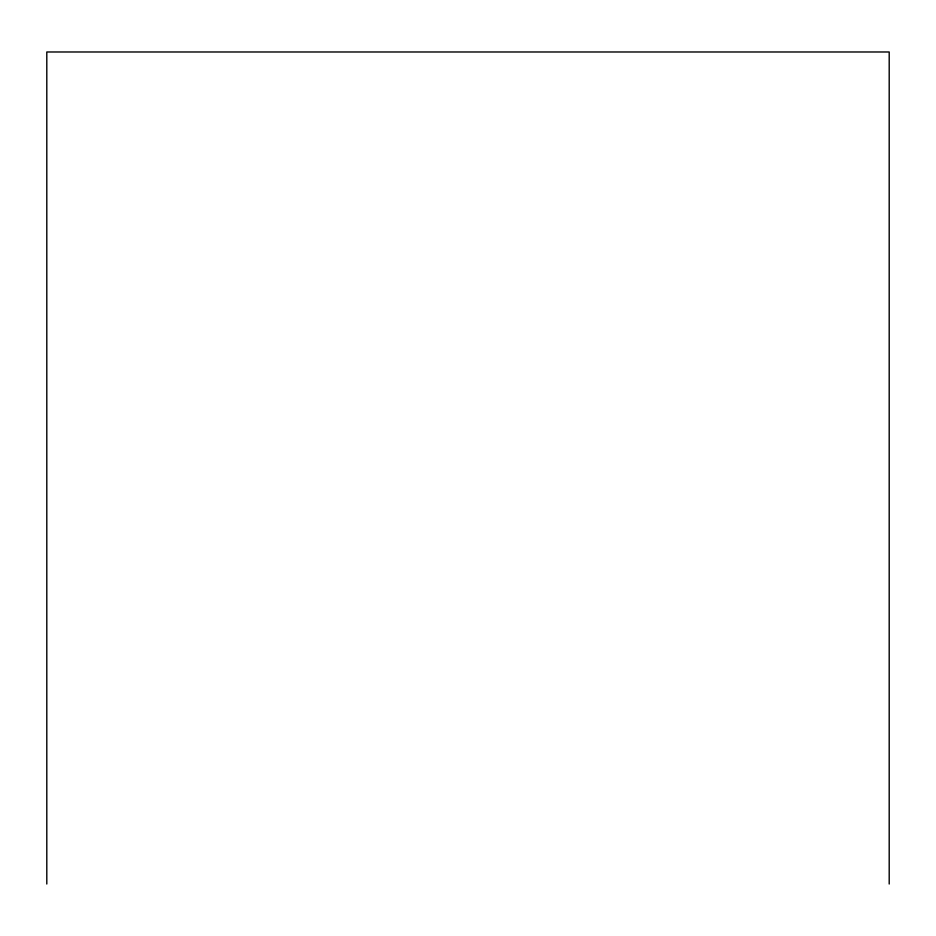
<?xml version="1.0" encoding="UTF-8"?>
<svg xmlns="http://www.w3.org/2000/svg" width="936" height="936" viewBox="0 0 936 936"><rect width="100%" height="100%" fill="white"/><g stroke="black" fill="none" stroke-linecap="round" stroke-linejoin="round"><path stroke-width="1.4" d="M889.2 884.017L889.2 51.983L46.8 51.983L46.8 884.017"/></g></svg>
